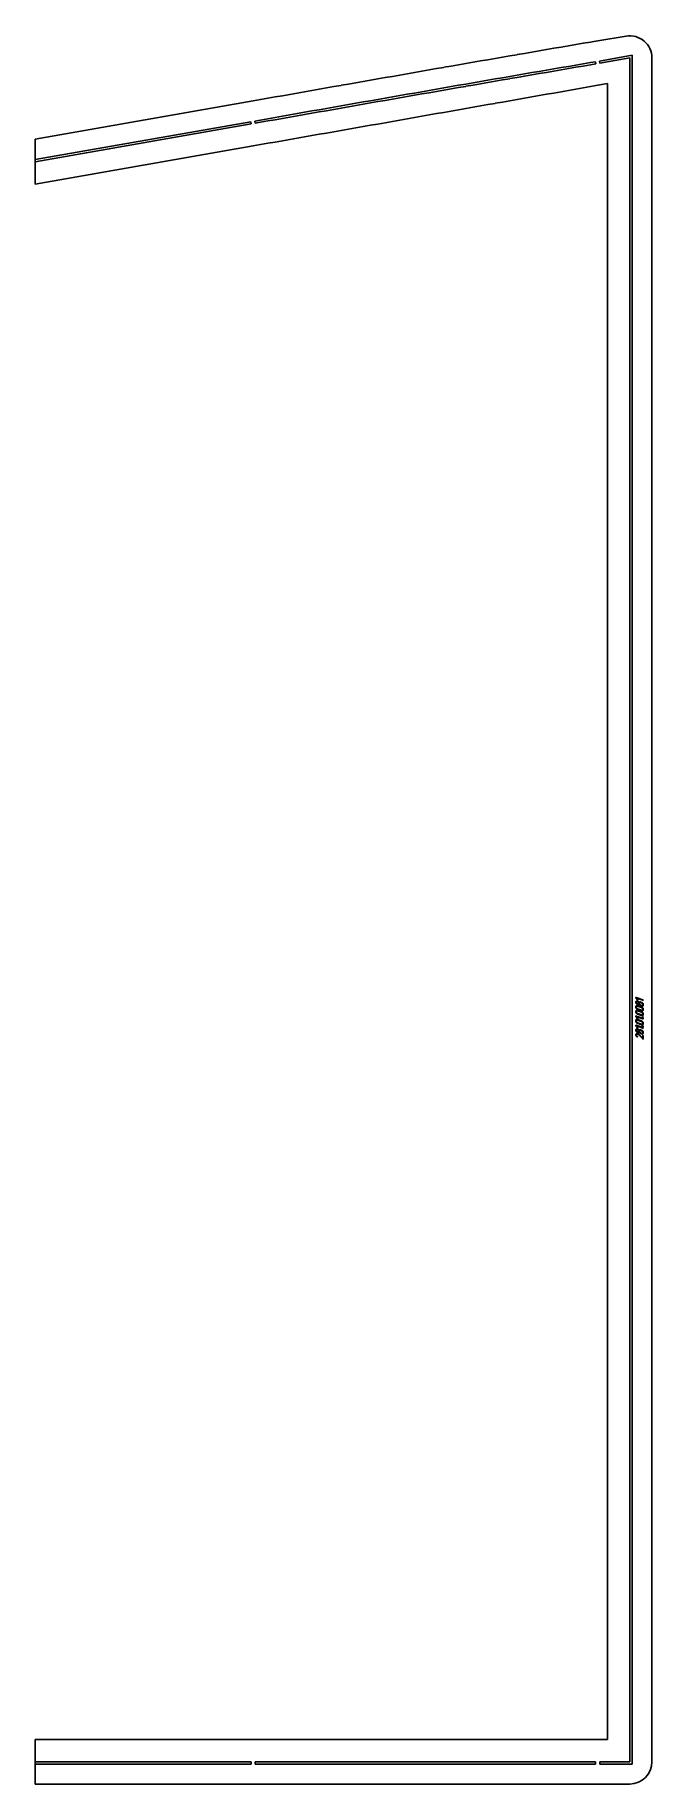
# Model space of a CAD drawing. Header units: millimetres. Extents: x 10 to 844, y 11 to 2374.
import ezdxf

# ---------------------------------------------------------------- set-up
doc = ezdxf.new("R2010")
doc.units = ezdxf.units.MM
doc.linetypes.add('K5LT_BASIC', pattern=[0])
doc.layers.add('Engraving', color=7, linetype='Continuous')

msp = doc.modelspace()

# ---------------------------------------------------------------- linework, layer by layer
at = {"color": 143, "linetype": 'K5LT_BASIC', "lineweight": 25, "true_color": 0x33acca}
for p, q in [((750.6, 2363), (760.4, 2364.7)), ((760.4, 2364.7), (760.5, 2364.7)), ((760.5, 2364.7), (765, 2365.4)), ((765, 2365.4), (770.3, 2366.3)), ((770.3, 2366.3), (770.4, 2366.3)), ((770.4, 2366.3), (808.7, 2372.8)), ((611.9, 2339.1), (621.7, 2340.8)), ((621.7, 2340.8), (621.8, 2340.8)), ((621.8, 2340.8), (631.6, 2342.5)), ((631.6, 2342.5), (631.7, 2342.5)), ((631.7, 2342.5), (641.6, 2344.2)), ((641.6, 2344.2), (651.5, 2345.9)), ((641.6, 2344.2), (641.6, 2344.2)), ((651.5, 2345.9), (661.4, 2347.6)), ((651.5, 2345.9), (651.5, 2345.9)), ((661.4, 2347.7), (671.3, 2349.4)), ((661.4, 2347.6), (661.4, 2347.7)), ((671.3, 2349.4), (681.2, 2351.1)), ((671.3, 2349.4), (671.3, 2349.4)), ((681.2, 2351.1), (691.1, 2352.8)), ((681.2, 2351.1), (681.2, 2351.1)), ((691.1, 2352.8), (701, 2354.5)), ((691.1, 2352.8), (691.1, 2352.8)), ((701, 2354.5), (710.9, 2356.2)), ((701, 2354.5), (701, 2354.5)), ((710.9, 2356.2), (720.8, 2357.9)), ((710.9, 2356.2), (710.9, 2356.2)), ((720.8, 2357.9), (730.7, 2359.6)), ((720.8, 2357.9), (720.8, 2357.9)), ((730.7, 2359.6), (740.6, 2361.3)), ((730.7, 2359.6), (730.7, 2359.6)), ((740.6, 2361.3), (750.5, 2363)), ((740.6, 2361.3), (740.6, 2361.3)), ((750.5, 2363), (750.6, 2363)), ((843.6, 40.7), (843.6, 2343.1)), ((473.2, 2314.9), (483.1, 2316.6)), ((483.1, 2316.6), (493, 2318.3)), ((483.1, 2316.6), (483.1, 2316.6)), ((493, 2318.3), (502.9, 2320.1)), ((493, 2318.3), (493, 2318.3)), ((502.9, 2320.1), (512.8, 2321.8)), ((502.9, 2320.1), (502.9, 2320.1)), ((512.8, 2321.8), (522.7, 2323.5)), ((512.8, 2321.8), (512.8, 2321.8)), ((522.7, 2323.5), (532.6, 2325.3)), ((522.7, 2323.5), (522.7, 2323.5)), ((532.6, 2325.3), (542.5, 2327)), ((532.6, 2325.3), (532.6, 2325.3)), ((542.5, 2327), (552.4, 2328.7)), ((542.5, 2327), (542.5, 2327)), ((552.4, 2328.7), (552.5, 2328.7)), ((552.5, 2328.7), (562.3, 2330.4)), ((562.3, 2330.4), (562.4, 2330.5)), ((562.4, 2330.5), (572.2, 2332.2)), ((572.2, 2332.2), (572.3, 2332.2)), ((572.3, 2332.2), (582.1, 2333.9)), ((582.1, 2333.9), (582.2, 2333.9)), ((582.2, 2333.9), (592, 2335.6)), ((592, 2335.6), (592.1, 2335.6)), ((592.1, 2335.6), (601.9, 2337.3)), ((601.9, 2337.3), (602, 2337.4)), ((602, 2337.4), (611.8, 2339.1)), ((611.8, 2339.1), (611.9, 2339.1)), ((344.5, 2292.2), (354.3, 2293.9)), ((354.3, 2293.9), (354.4, 2293.9)), ((354.4, 2293.9), (364.2, 2295.7)), ((364.2, 2295.7), (364.3, 2295.7)), ((364.3, 2295.7), (374.1, 2297.4)), ((374.1, 2297.4), (374.2, 2297.4)), ((374.2, 2297.4), (384, 2299.2)), ((384, 2299.2), (384.1, 2299.2)), ((384.1, 2299.2), (393.9, 2300.9)), ((393.9, 2300.9), (394, 2300.9)), ((394, 2300.9), (403.8, 2302.7)), ((403.8, 2302.7), (403.9, 2302.7)), ((403.9, 2302.7), (413.7, 2304.4)), ((413.7, 2304.4), (413.8, 2304.4)), ((413.8, 2304.4), (423.6, 2306.1)), ((423.6, 2306.1), (423.7, 2306.2)), ((423.7, 2306.2), (433.5, 2307.9)), ((433.5, 2307.9), (433.6, 2307.9)), ((433.6, 2307.9), (443.5, 2309.6)), ((443.5, 2309.6), (453.4, 2311.4)), ((443.5, 2309.6), (443.5, 2309.6)), ((453.4, 2311.4), (463.3, 2313.1)), ((453.4, 2311.4), (453.4, 2311.4)), ((463.3, 2313.1), (473.2, 2314.8)), ((463.3, 2313.1), (463.3, 2313.1)), ((473.2, 2314.8), (473.2, 2314.9)), ((701, 2294.1), (691.1, 2292.3)), ((710.9, 2295.8), (701, 2294.1)), ((701, 2294.1), (701, 2294.1)), ((720.8, 2297.5), (710.9, 2295.8)), ((710.9, 2295.8), (710.9, 2295.8)), ((730.7, 2299.3), (720.8, 2297.6)), ((720.8, 2297.6), (720.8, 2297.5)), ((740.6, 2301), (730.7, 2299.3)), ((730.7, 2299.3), (730.7, 2299.3)), ((750.5, 2302.8), (740.6, 2301)), ((740.6, 2301), (740.6, 2301)), ((750.6, 2302.8), (750.5, 2302.8)), ((760.4, 2304.5), (750.6, 2302.8)), ((760.5, 2304.5), (760.4, 2304.5)), ((770.3, 2306.3), (760.5, 2304.5)), ((770.4, 2306.3), (770.3, 2306.3)), ((783.6, 2308.6), (770.4, 2306.3)), ((783.6, 70.7), (783.6, 2308.6)), ((10.5, 2233.4), (304.8, 2285.2)), ((304.8, 2285.2), (314.7, 2286.9)), ((304.8, 2285.2), (304.8, 2285.2)), ((314.7, 2287), (324.6, 2288.7)), ((314.7, 2286.9), (314.7, 2287)), ((324.6, 2288.7), (334.5, 2290.4)), ((324.6, 2288.7), (324.6, 2288.7)), ((334.5, 2290.5), (344.4, 2292.2)), ((334.5, 2290.4), (334.5, 2290.5)), ((344.4, 2292.2), (344.5, 2292.2)), ((562.3, 2269.6), (552.5, 2267.9)), ((562.4, 2269.6), (562.3, 2269.6)), ((572.2, 2271.4), (562.4, 2269.6)), ((572.3, 2271.4), (572.2, 2271.4)), ((582.1, 2273.1), (572.3, 2271.4)), ((582.2, 2273.1), (582.1, 2273.1)), ((592, 2274.9), (582.2, 2273.1)), ((592.1, 2274.9), (592, 2274.9)), ((601.9, 2276.6), (592.1, 2274.9)), ((602, 2276.6), (601.9, 2276.6)), ((611.8, 2278.4), (602, 2276.6)), ((611.9, 2278.4), (611.8, 2278.4)), ((621.7, 2280.1), (611.9, 2278.4)), ((621.8, 2280.1), (621.7, 2280.1)), ((631.6, 2281.8), (621.8, 2280.1)), ((631.7, 2281.9), (631.6, 2281.8)), ((641.6, 2283.6), (631.7, 2281.9)), ((651.5, 2285.3), (641.6, 2283.6)), ((641.6, 2283.6), (641.6, 2283.6)), ((661.4, 2287.1), (651.5, 2285.3)), ((651.5, 2285.3), (651.5, 2285.3)), ((671.3, 2288.8), (661.4, 2287.1)), ((661.4, 2287.1), (661.4, 2287.1)), ((681.2, 2290.6), (671.3, 2288.8)), ((671.3, 2288.8), (671.3, 2288.8)), ((691.1, 2292.3), (681.2, 2290.6)), ((681.2, 2290.6), (681.2, 2290.6)), ((691.1, 2292.3), (691.1, 2292.3)), ((433.5, 2247), (423.7, 2245.2)), ((433.6, 2247), (433.5, 2247)), ((443.5, 2248.7), (433.6, 2247)), ((453.4, 2250.4), (443.5, 2248.7)), ((443.5, 2248.7), (443.5, 2248.7)), ((463.3, 2252.2), (453.4, 2250.5)), ((453.4, 2250.5), (453.4, 2250.4)), ((473.2, 2253.9), (463.3, 2252.2)), ((463.3, 2252.2), (463.3, 2252.2)), ((483.1, 2255.7), (473.2, 2253.9)), ((473.2, 2253.9), (473.2, 2253.9)), ((493, 2257.4), (483.1, 2255.7)), ((483.1, 2255.7), (483.1, 2255.7)), ((502.9, 2259.2), (493, 2257.4)), ((493, 2257.4), (493, 2257.4)), ((512.8, 2260.9), (502.9, 2259.2)), ((502.9, 2259.2), (502.9, 2259.2)), ((522.7, 2262.7), (512.8, 2260.9)), ((512.8, 2260.9), (512.8, 2260.9)), ((532.6, 2264.4), (522.7, 2262.7)), ((522.7, 2262.7), (522.7, 2262.7)), ((542.5, 2266.1), (532.6, 2264.4)), ((532.6, 2264.4), (532.6, 2264.4)), ((552.4, 2267.9), (542.5, 2266.2)), ((542.5, 2266.2), (542.5, 2266.1)), ((552.5, 2267.9), (552.4, 2267.9)), ((10.5, 2233.4), (10.1, 2233.3)), ((10.1, 2233.3), (10.1, 2205.7)), ((304.8, 2224.3), (10.5, 2172.5)), ((314.7, 2226), (304.8, 2224.3)), ((304.8, 2224.3), (304.8, 2224.3)), ((324.6, 2227.8), (314.7, 2226)), ((314.7, 2226), (314.7, 2226)), ((334.5, 2229.5), (324.6, 2227.8)), ((324.6, 2227.8), (324.6, 2227.8)), ((344.4, 2231.3), (334.5, 2229.5)), ((334.5, 2229.5), (334.5, 2229.5)), ((344.5, 2231.3), (344.4, 2231.3)), ((354.3, 2233), (344.5, 2231.3)), ((354.4, 2233), (354.3, 2233)), ((364.2, 2234.7), (354.4, 2233)), ((364.3, 2234.8), (364.2, 2234.7)), ((374.1, 2236.5), (364.3, 2234.8)), ((374.2, 2236.5), (374.1, 2236.5)), ((384, 2238.2), (374.2, 2236.5)), ((384.1, 2238.2), (384, 2238.2)), ((393.9, 2240), (384.1, 2238.2)), ((394, 2240), (393.9, 2240)), ((403.8, 2241.7), (394, 2240)), ((403.9, 2241.7), (403.8, 2241.7)), ((413.7, 2243.5), (403.9, 2241.7)), ((413.8, 2243.5), (413.7, 2243.5)), ((423.6, 2245.2), (413.8, 2243.5)), ((423.7, 2245.2), (423.6, 2245.2)), ((10.1, 2205.7), (10.1, 2172.4)), ((10.1, 2172.4), (10.5, 2172.5)), ((10.5, 70.7), (10.1, 70.7)), ((10.1, 70.7), (10.1, 40.7)), ((10.5, 70.7), (304.8, 70.7)), ((304.8, 70.7), (314.7, 70.7)), ((304.8, 70.7), (304.8, 70.7)), ((314.7, 70.7), (324.6, 70.7)), ((314.7, 70.7), (314.7, 70.7)), ((324.6, 70.7), (334.5, 70.7)), ((324.6, 70.7), (324.6, 70.7)), ((334.5, 70.7), (334.5, 70.7)), ((334.5, 70.7), (344.4, 70.7)), ((344.4, 70.7), (344.5, 70.7)), ((344.5, 70.7), (354.3, 70.7)), ((354.3, 70.7), (354.4, 70.7)), ((354.4, 70.7), (364.2, 70.7)), ((364.2, 70.7), (364.3, 70.7)), ((364.3, 70.7), (374.1, 70.7)), ((374.1, 70.7), (374.2, 70.7)), ((374.2, 70.7), (384, 70.7)), ((384, 70.7), (384.1, 70.7)), ((384.1, 70.7), (393.9, 70.7)), ((393.9, 70.7), (394, 70.7)), ((394, 70.7), (403.8, 70.7)), ((403.8, 70.7), (403.9, 70.7)), ((403.9, 70.7), (413.7, 70.7)), ((413.7, 70.7), (413.8, 70.7)), ((413.8, 70.7), (423.6, 70.7)), ((423.6, 70.7), (423.7, 70.7)), ((423.7, 70.7), (433.5, 70.7)), ((433.5, 70.7), (433.6, 70.7)), ((433.6, 70.7), (443.5, 70.7)), ((443.5, 70.7), (453.4, 70.7)), ((443.5, 70.7), (443.5, 70.7)), ((453.4, 70.7), (463.3, 70.7)), ((453.4, 70.7), (453.4, 70.7)), ((463.3, 70.7), (473.2, 70.7)), ((463.3, 70.7), (463.3, 70.7)), ((473.2, 70.7), (473.2, 70.7)), ((473.2, 70.7), (483.1, 70.7)), ((483.1, 70.7), (483.1, 70.7)), ((483.1, 70.7), (493, 70.7)), ((493, 70.7), (502.9, 70.7)), ((493, 70.7), (493, 70.7)), ((502.9, 70.7), (502.9, 70.7)), ((502.9, 70.7), (512.8, 70.7)), ((512.8, 70.7), (512.8, 70.7)), ((512.8, 70.7), (522.7, 70.7)), ((522.7, 70.7), (522.7, 70.7)), ((522.7, 70.7), (532.6, 70.7)), ((532.6, 70.7), (532.6, 70.7)), ((532.6, 70.7), (542.5, 70.7)), ((542.5, 70.7), (552.4, 70.7)), ((542.5, 70.7), (542.5, 70.7)), ((552.4, 70.7), (552.5, 70.7)), ((552.5, 70.7), (562.3, 70.7)), ((562.3, 70.7), (562.4, 70.7)), ((562.4, 70.7), (572.2, 70.7)), ((572.2, 70.7), (572.3, 70.7)), ((572.3, 70.7), (582.1, 70.7)), ((582.1, 70.7), (582.2, 70.7)), ((582.2, 70.7), (592, 70.7)), ((592, 70.7), (592.1, 70.7)), ((592.1, 70.7), (601.9, 70.7)), ((601.9, 70.7), (602, 70.7)), ((602, 70.7), (611.8, 70.7)), ((611.8, 70.7), (611.9, 70.7)), ((611.9, 70.7), (621.7, 70.7)), ((621.7, 70.7), (621.8, 70.7)), ((621.8, 70.7), (631.6, 70.7)), ((631.6, 70.7), (631.7, 70.7)), ((631.7, 70.7), (641.6, 70.7)), ((641.6, 70.7), (641.6, 70.7)), ((641.6, 70.7), (651.5, 70.7)), ((651.5, 70.7), (661.4, 70.7)), ((651.5, 70.7), (651.5, 70.7)), ((661.4, 70.7), (661.4, 70.7)), ((661.4, 70.7), (671.3, 70.7)), ((671.3, 70.7), (681.2, 70.7)), ((671.3, 70.7), (671.3, 70.7)), ((681.2, 70.7), (681.2, 70.7)), ((681.2, 70.7), (691.1, 70.7)), ((691.1, 70.7), (701, 70.7)), ((691.1, 70.7), (691.1, 70.7)), ((701, 70.7), (701, 70.7)), ((701, 70.7), (710.9, 70.7)), ((710.9, 70.7), (710.9, 70.7)), ((710.9, 70.7), (720.8, 70.7)), ((720.8, 70.7), (720.8, 70.7)), ((720.8, 70.7), (730.7, 70.7)), ((730.7, 70.7), (730.7, 70.7)), ((730.7, 70.7), (740.6, 70.7)), ((740.6, 70.7), (740.6, 70.7)), ((740.6, 70.7), (750.5, 70.7)), ((750.5, 70.7), (750.6, 70.7)), ((750.6, 70.7), (760.4, 70.7)), ((760.4, 70.7), (760.5, 70.7)), ((760.5, 70.7), (770.3, 70.7)), ((770.3, 70.7), (770.4, 70.7)), ((770.4, 70.7), (783.6, 70.7)), ((10.1, 40.7), (10.1, 10.7)), ((10.1, 10.7), (10.5, 10.7)), ((304.8, 10.7), (10.5, 10.7)), ((304.8, 10.7), (304.8, 10.7)), ((314.7, 10.7), (304.8, 10.7)), ((324.6, 10.7), (314.7, 10.7)), ((314.7, 10.7), (314.7, 10.7)), ((334.5, 10.7), (324.6, 10.7)), ((324.6, 10.7), (324.6, 10.7)), ((344.4, 10.7), (334.5, 10.7)), ((334.5, 10.7), (334.5, 10.7)), ((344.4, 10.7), (344.5, 10.7)), ((354.3, 10.7), (344.5, 10.7)), ((354.3, 10.7), (354.4, 10.7)), ((364.2, 10.7), (354.4, 10.7)), ((364.2, 10.7), (364.3, 10.7)), ((374.1, 10.7), (364.3, 10.7)), ((374.1, 10.7), (374.2, 10.7)), ((384, 10.7), (374.2, 10.7)), ((384, 10.7), (384.1, 10.7)), ((393.9, 10.7), (384.1, 10.7)), ((393.9, 10.7), (394, 10.7)), ((403.8, 10.7), (394, 10.7)), ((403.8, 10.7), (403.9, 10.7)), ((413.7, 10.7), (403.9, 10.7)), ((413.7, 10.7), (413.8, 10.7)), ((423.6, 10.7), (413.8, 10.7)), ((423.6, 10.7), (423.7, 10.7)), ((433.5, 10.7), (423.7, 10.7)), ((433.5, 10.7), (433.6, 10.7)), ((443.5, 10.7), (433.6, 10.7)), ((443.5, 10.7), (443.5, 10.7)), ((453.4, 10.7), (443.5, 10.7)), ((463.3, 10.7), (453.4, 10.7)), ((453.4, 10.7), (453.4, 10.7)), ((463.3, 10.7), (463.3, 10.7)), ((473.2, 10.7), (463.3, 10.7)), ((483.1, 10.7), (473.2, 10.7)), ((473.2, 10.7), (473.2, 10.7)), ((483.1, 10.7), (483.1, 10.7)), ((493, 10.7), (483.1, 10.7)), ((493, 10.7), (493, 10.7)), ((502.9, 10.7), (493, 10.7)), ((502.9, 10.7), (502.9, 10.7)), ((512.8, 10.7), (502.9, 10.7)), ((512.8, 10.7), (512.8, 10.7)), ((522.7, 10.7), (512.8, 10.7)), ((532.6, 10.7), (522.7, 10.7)), ((522.7, 10.7), (522.7, 10.7)), ((542.5, 10.7), (532.6, 10.7)), ((532.6, 10.7), (532.6, 10.7)), ((542.5, 10.7), (542.5, 10.7)), ((552.4, 10.7), (542.5, 10.7)), ((552.4, 10.7), (552.5, 10.7)), ((562.3, 10.7), (552.5, 10.7)), ((562.3, 10.7), (562.4, 10.7)), ((572.2, 10.7), (562.4, 10.7)), ((572.2, 10.7), (572.3, 10.7)), ((582.1, 10.7), (572.3, 10.7)), ((582.1, 10.7), (582.2, 10.7)), ((592, 10.7), (582.2, 10.7)), ((592, 10.7), (592.1, 10.7)), ((601.9, 10.7), (592.1, 10.7)), ((601.9, 10.7), (602, 10.7)), ((611.8, 10.7), (602, 10.7)), ((611.8, 10.7), (611.9, 10.7)), ((621.7, 10.7), (611.9, 10.7)), ((621.7, 10.7), (621.8, 10.7)), ((631.6, 10.7), (621.8, 10.7)), ((631.6, 10.7), (631.7, 10.7)), ((641.6, 10.7), (631.7, 10.7)), ((651.5, 10.7), (641.6, 10.7)), ((641.6, 10.7), (641.6, 10.7)), ((651.5, 10.7), (651.5, 10.7)), ((661.4, 10.7), (651.5, 10.7)), ((671.3, 10.7), (661.4, 10.7)), ((661.4, 10.7), (661.4, 10.7)), ((671.3, 10.7), (671.3, 10.7)), ((681.2, 10.7), (671.3, 10.7)), ((681.2, 10.7), (681.2, 10.7)), ((691.1, 10.7), (681.2, 10.7)), ((701, 10.7), (691.1, 10.7)), ((691.1, 10.7), (691.1, 10.7)), ((701, 10.7), (701, 10.7)), ((710.9, 10.7), (701, 10.7)), ((720.8, 10.7), (710.9, 10.7)), ((710.9, 10.7), (710.9, 10.7)), ((730.7, 10.7), (720.8, 10.7)), ((720.8, 10.7), (720.8, 10.7)), ((730.7, 10.7), (730.7, 10.7)), ((740.6, 10.7), (730.7, 10.7)), ((740.6, 10.7), (740.6, 10.7)), ((750.5, 10.7), (740.6, 10.7)), ((750.5, 10.7), (750.6, 10.7)), ((760.4, 10.7), (750.6, 10.7)), ((760.4, 10.7), (760.5, 10.7)), ((770.3, 10.7), (760.5, 10.7)), ((770.3, 10.7), (770.4, 10.7)), ((813.6, 10.7), (770.4, 10.7))]:
    msp.add_line(p, q, dxfattribs=at)
msp.add_arc((813.6, 40.7), 30, 270, 0, dxfattribs=at)
msp.add_ellipse((813.6, 2343.1), major_axis=(0, -30), ratio=0.998994, start_param=1.570796, end_param=3.307406, dxfattribs=at)
at = {"layer": 'Engraving', "color": 143, "linetype": 'K5LT_BASIC', "lineweight": 25, "true_color": 0x33acca}
for p, q in [((816.7, 2346.8), (772.7, 2339)), ((773.3, 2336), (813.6, 2343.2)), ((813.6, 2343.2), (813.6, 40.7)), ((816.7, 37.7), (816.7, 2346.8)), ((641.6, 2316.5), (631.7, 2314.8)), ((651.5, 2318.2), (641.6, 2316.5)), ((641.6, 2316.5), (641.6, 2316.5)), ((661.4, 2319.9), (651.5, 2318.2)), ((651.5, 2318.2), (651.5, 2318.2)), ((651.5, 2315.2), (661.4, 2316.9)), ((671.3, 2321.6), (661.4, 2319.9)), ((661.4, 2319.9), (661.4, 2319.9)), ((661.4, 2316.9), (671.3, 2318.6)), ((661.4, 2316.9), (661.4, 2316.9)), ((681.2, 2323.3), (671.3, 2321.6)), ((671.3, 2321.6), (671.3, 2321.6)), ((671.3, 2318.6), (681.2, 2320.3)), ((671.3, 2318.6), (671.3, 2318.6)), ((691.1, 2325), (681.2, 2323.3)), ((681.2, 2323.3), (681.2, 2323.3)), ((681.2, 2320.3), (691.1, 2322)), ((681.2, 2320.3), (681.2, 2320.3)), ((701, 2326.7), (691.1, 2325)), ((691.1, 2325), (691.1, 2325)), ((691.1, 2322), (701, 2323.7)), ((691.1, 2322), (691.1, 2322)), ((710.9, 2328.4), (701, 2326.7)), ((701, 2326.7), (701, 2326.7)), ((701, 2323.7), (710.9, 2325.4)), ((701, 2323.7), (701, 2323.7)), ((720.8, 2330.1), (710.9, 2328.4)), ((710.9, 2328.4), (710.9, 2328.4)), ((710.9, 2325.4), (720.8, 2327.1)), ((710.9, 2325.4), (710.9, 2325.4)), ((730.7, 2331.8), (720.8, 2330.1)), ((720.8, 2330.1), (720.8, 2330.1)), ((720.8, 2327.1), (730.7, 2328.8)), ((720.8, 2327.1), (720.8, 2327.1)), ((740.6, 2333.5), (730.7, 2331.8)), ((730.7, 2331.8), (730.7, 2331.8)), ((730.7, 2328.8), (740.6, 2330.5)), ((730.7, 2328.8), (730.7, 2328.8)), ((750.5, 2335.2), (740.6, 2333.5)), ((740.6, 2333.5), (740.6, 2333.5)), ((740.6, 2330.5), (750.5, 2332.1)), ((740.6, 2330.5), (740.6, 2330.5)), ((750.5, 2335.2), (750.6, 2335.2)), ((750.5, 2332.1), (750.6, 2332.2)), ((760.4, 2336.9), (750.6, 2335.2)), ((750.6, 2332.2), (760.4, 2333.8)), ((760.4, 2336.9), (760.5, 2336.9)), ((760.4, 2333.8), (760.5, 2333.8)), ((767.2, 2338), (760.5, 2336.9)), ((760.5, 2333.8), (767.7, 2335.1)), ((767.7, 2335.1), (767.2, 2338)), ((772.7, 2339), (773.3, 2336)), ((512.8, 2294.1), (502.9, 2292.3)), ((522.7, 2295.8), (512.8, 2294.1)), ((512.8, 2294.1), (512.8, 2294.1)), ((512.8, 2291), (522.7, 2292.8)), ((532.6, 2297.5), (522.7, 2295.8)), ((522.7, 2295.8), (522.7, 2295.8)), ((522.7, 2292.8), (532.6, 2294.5)), ((522.7, 2292.8), (522.7, 2292.8)), ((542.5, 2299.3), (532.6, 2297.5)), ((532.6, 2297.5), (532.6, 2297.5)), ((532.6, 2294.5), (542.5, 2296.2)), ((532.6, 2294.5), (532.6, 2294.5)), ((552.4, 2301), (542.5, 2299.3)), ((542.5, 2299.3), (542.5, 2299.3)), ((542.5, 2296.2), (552.4, 2297.9)), ((542.5, 2296.2), (542.5, 2296.2)), ((552.4, 2301), (552.5, 2301)), ((552.4, 2297.9), (552.5, 2298)), ((562.3, 2302.7), (552.5, 2301)), ((552.5, 2298), (562.3, 2299.7)), ((562.3, 2302.7), (562.4, 2302.7)), ((562.3, 2299.7), (562.4, 2299.7)), ((572.2, 2304.4), (562.4, 2302.7)), ((562.4, 2299.7), (572.2, 2301.4)), ((572.2, 2304.4), (572.3, 2304.5)), ((572.2, 2301.4), (572.3, 2301.4)), ((582.1, 2306.2), (572.3, 2304.5)), ((572.3, 2301.4), (582.1, 2303.1)), ((582.1, 2306.2), (582.2, 2306.2)), ((582.1, 2303.1), (582.2, 2303.1)), ((592, 2307.9), (582.2, 2306.2)), ((582.2, 2303.1), (592, 2304.8)), ((592, 2307.9), (592.1, 2307.9)), ((592, 2304.8), (592.1, 2304.9)), ((601.9, 2309.6), (592.1, 2307.9)), ((592.1, 2304.9), (601.9, 2306.6)), ((601.9, 2309.6), (602, 2309.6)), ((601.9, 2306.6), (602, 2306.6)), ((611.8, 2311.3), (602, 2309.6)), ((602, 2306.6), (611.8, 2308.3)), ((611.8, 2311.3), (611.9, 2311.3)), ((611.8, 2308.3), (611.9, 2308.3)), ((621.7, 2313), (611.9, 2311.3)), ((611.9, 2308.3), (621.7, 2310)), ((621.7, 2313), (621.8, 2313.1)), ((621.7, 2310), (621.8, 2310)), ((631.6, 2314.8), (621.8, 2313.1)), ((621.8, 2310), (631.6, 2311.7)), ((631.6, 2314.8), (631.7, 2314.8)), ((631.6, 2311.7), (631.7, 2311.7)), ((631.7, 2311.7), (641.6, 2313.4)), ((641.6, 2313.4), (651.5, 2315.1)), ((641.6, 2313.4), (641.6, 2313.4)), ((651.5, 2315.1), (651.5, 2315.2)), ((374.1, 2269.7), (364.3, 2268)), ((374.1, 2269.7), (374.2, 2269.7)), ((384, 2271.5), (374.2, 2269.7)), ((384, 2271.5), (384.1, 2271.5)), ((393.9, 2273.2), (384.1, 2271.5)), ((384.1, 2268.4), (393.9, 2270.2)), ((393.9, 2273.2), (394, 2273.2)), ((393.9, 2270.2), (394, 2270.2)), ((403.8, 2275), (394, 2273.2)), ((394, 2270.2), (403.8, 2271.9)), ((403.8, 2275), (403.9, 2275)), ((403.8, 2271.9), (403.9, 2271.9)), ((413.7, 2276.7), (403.9, 2275)), ((403.9, 2271.9), (413.7, 2273.7)), ((413.7, 2276.7), (413.8, 2276.7)), ((413.7, 2273.7), (413.8, 2273.7)), ((423.6, 2278.4), (413.8, 2276.7)), ((413.8, 2273.7), (423.6, 2275.4)), ((423.6, 2278.4), (423.7, 2278.5)), ((423.6, 2275.4), (423.7, 2275.4)), ((433.5, 2280.2), (423.7, 2278.5)), ((423.7, 2275.4), (433.5, 2277.1)), ((433.5, 2280.2), (433.6, 2280.2)), ((433.5, 2277.1), (433.6, 2277.1)), ((443.5, 2281.9), (433.6, 2280.2)), ((433.6, 2277.1), (443.5, 2278.9)), ((453.4, 2283.7), (443.5, 2281.9)), ((443.5, 2281.9), (443.5, 2281.9)), ((443.5, 2278.9), (453.4, 2280.6)), ((443.5, 2278.9), (443.5, 2278.9)), ((463.3, 2285.4), (453.4, 2283.7)), ((453.4, 2283.7), (453.4, 2283.7)), ((453.4, 2280.6), (463.3, 2282.4)), ((453.4, 2280.6), (453.4, 2280.6)), ((473.2, 2287.1), (463.3, 2285.4)), ((463.3, 2285.4), (463.3, 2285.4)), ((463.3, 2282.4), (473.2, 2284.1)), ((463.3, 2282.4), (463.3, 2282.4)), ((483.1, 2288.9), (473.2, 2287.1)), ((473.2, 2287.1), (473.2, 2287.1)), ((473.2, 2284.1), (483.1, 2285.8)), ((473.2, 2284.1), (473.2, 2284.1)), ((493, 2290.6), (483.1, 2288.9)), ((483.1, 2288.9), (483.1, 2288.9)), ((483.1, 2285.8), (493, 2287.6)), ((483.1, 2285.8), (483.1, 2285.8)), ((502.9, 2292.3), (493, 2290.6)), ((493, 2290.6), (493, 2290.6)), ((493, 2287.6), (502.9, 2289.3)), ((493, 2287.6), (493, 2287.6)), ((502.9, 2292.3), (502.9, 2292.3)), ((502.9, 2289.3), (512.8, 2291)), ((502.9, 2289.3), (502.9, 2289.3)), ((512.8, 2291), (512.8, 2291)), ((301.8, 2257), (10.5, 2205.8)), ((10.5, 2202.7), (302.3, 2254)), ((302.3, 2254), (301.8, 2257)), ((314.7, 2259.3), (307.2, 2257.9)), ((307.2, 2257.9), (307.7, 2255)), ((307.7, 2255), (314.7, 2256.2)), ((324.6, 2261), (314.7, 2259.3)), ((314.7, 2259.3), (314.7, 2259.3)), ((314.7, 2256.2), (324.6, 2258)), ((314.7, 2256.2), (314.7, 2256.2)), ((334.5, 2262.8), (324.6, 2261)), ((324.6, 2261), (324.6, 2261)), ((324.6, 2258), (334.5, 2259.7)), ((324.6, 2258), (324.6, 2258)), ((344.4, 2264.5), (334.5, 2262.8)), ((334.5, 2262.8), (334.5, 2262.8)), ((334.5, 2259.7), (344.4, 2261.5)), ((334.5, 2259.7), (334.5, 2259.7)), ((344.4, 2264.5), (344.5, 2264.5)), ((344.4, 2261.5), (344.5, 2261.5)), ((354.3, 2266.2), (344.5, 2264.5)), ((344.5, 2261.5), (354.3, 2263.2)), ((354.3, 2266.2), (354.4, 2266.3)), ((354.3, 2263.2), (354.4, 2263.2)), ((364.2, 2268), (354.4, 2266.3)), ((354.4, 2263.2), (364.2, 2264.9)), ((364.2, 2268), (364.3, 2268)), ((364.2, 2264.9), (364.3, 2265)), ((364.3, 2265), (374.1, 2266.7)), ((374.1, 2266.7), (374.2, 2266.7)), ((374.2, 2266.7), (384, 2268.4)), ((384, 2268.4), (384.1, 2268.4)), ((10.5, 2205.8), (10.5, 2202.7)), ((821.8, 1067.1), (821.8, 1066.9)), ((821.8, 1066.9), (821.8, 1066.6)), ((821.8, 1066.6), (821.9, 1066.2)), ((821.9, 1073.2), (824, 1070.3)), ((831.4, 1070.5), (822.2, 1073.7)), ((823, 1072.7), (831.4, 1069.8)), ((824.5, 1070.6), (823, 1072.7)), ((823.5, 1068.6), (823.1, 1068.6)), ((823.7, 1068.6), (823.5, 1068.6)), ((823.9, 1068.5), (823.7, 1068.6)), ((824.7, 1068.2), (823.9, 1068.5)), ((824.7, 1067.5), (823.9, 1067.8)), ((823.9, 1064.9), (824.7, 1064.7)), ((823.9, 1064.2), (824.6, 1064)), ((826.8, 1065.7), (826.8, 1065)), ((829.6, 1066.9), (828.2, 1067.4)), ((829.6, 1066.2), (828.2, 1066.7)), ((831, 1063.6), (831, 1064.3)), ((831.8, 1063.3), (831.8, 1064.1)), ((821.8, 1061.1), (821.8, 1060.4)), ((821.8, 1054.7), (821.8, 1054)), ((821.8, 1042.3), (821.8, 1041.6)), ((821.9, 1048), (824, 1045.2)), ((831.4, 1045.4), (822.2, 1048.5)), ((822.5, 1060.8), (822.5, 1060.1)), ((822.5, 1054.5), (822.5, 1053.8)), ((822.5, 1042.1), (822.5, 1041.4)), ((823, 1047.5), (831.4, 1044.7)), ((824.5, 1045.5), (823, 1047.5)), ((829.6, 1060.6), (823.9, 1062.5)), ((829.6, 1059.9), (823.9, 1061.8)), ((823.9, 1058.2), (829.6, 1056.3)), ((823.9, 1057.5), (829.6, 1055.6)), ((829.6, 1054.2), (823.9, 1056.2)), ((829.6, 1053.5), (823.9, 1055.4)), ((823.9, 1051.9), (829.6, 1050)), ((823.9, 1051.2), (829.6, 1049.2)), ((829.6, 1041.8), (823.9, 1043.7)), ((829.6, 1041.1), (823.9, 1043)), ((828.2, 1063.1), (829.6, 1062.7)), ((828.2, 1062.4), (829.6, 1061.9)), ((831, 1057.2), (831, 1058)), ((831, 1050.9), (831, 1051.6)), ((831.8, 1057), (831.8, 1057.7)), ((831.8, 1050.6), (831.8, 1051.4)), ((821.8, 1029.5), (821.8, 1029.3)), ((821.8, 1029.3), (821.8, 1029)), ((821.8, 1029), (821.9, 1028.6)), ((821.9, 1035.6), (824, 1032.7)), ((831.4, 1033), (822.2, 1036.1)), ((823, 1035.1), (831.4, 1032.2)), ((824.5, 1033.1), (823, 1035.1)), ((823.5, 1031), (823.1, 1031.1)), ((823.7, 1031), (823.5, 1031)), ((823.5, 1020.2), (823.6, 1020.2)), ((823.9, 1030.9), (823.7, 1031)), ((823.9, 1039.4), (829.6, 1037.5)), ((823.9, 1038.7), (829.6, 1036.8)), ((824.7, 1030.7), (823.9, 1030.9)), ((824.7, 1030), (823.9, 1030.2)), ((823.9, 1027.4), (824.7, 1027.1)), ((823.9, 1026.7), (824.6, 1026.4)), ((824.8, 1023.9), (825, 1023.7)), ((825, 1023.7), (825.3, 1023.4)), ((825.3, 1023.4), (831.2, 1017.5)), ((831, 1018.6), (825.7, 1023.9)), ((826.8, 1028.2), (826.8, 1027.5)), ((829.6, 1029.3), (828.2, 1029.8)), ((829.6, 1028.6), (828.2, 1029.1)), ((828.2, 1025.6), (829.6, 1025.1)), ((828.2, 1024.9), (829.6, 1024.4)), ((831, 1038.5), (831, 1039.2)), ((831, 1026), (831, 1026.7)), ((831, 1022.1), (831, 1018.6)), ((831.8, 1038.2), (831.8, 1038.9)), ((831.8, 1025.8), (831.8, 1026.5)), ((831.8, 1017.7), (831.8, 1021.9)), ((302.3, 40.7), (10.5, 40.7)), ((10.5, 37.7), (10.5, 40.7)), ((10.5, 37.7), (302.3, 37.7)), ((302.3, 37.7), (302.3, 40.7)), ((307.3, 40.7), (307.3, 37.7)), ((314.7, 40.7), (307.3, 40.7)), ((307.3, 37.7), (314.7, 37.7)), ((324.6, 40.7), (314.7, 40.7)), ((314.7, 40.7), (314.7, 40.7)), ((314.7, 37.7), (314.7, 37.7)), ((314.7, 37.7), (324.6, 37.7)), ((334.5, 40.7), (324.6, 40.7)), ((324.6, 40.7), (324.6, 40.7)), ((324.6, 37.7), (334.5, 37.7)), ((324.6, 37.7), (324.6, 37.7)), ((344.4, 40.7), (334.5, 40.7)), ((334.5, 40.7), (334.5, 40.7)), ((334.5, 37.7), (344.4, 37.7)), ((334.5, 37.7), (334.5, 37.7)), ((344.4, 40.7), (344.5, 40.7)), ((344.4, 37.7), (344.5, 37.7)), ((354.3, 40.7), (344.5, 40.7)), ((344.5, 37.7), (354.3, 37.7)), ((354.3, 40.7), (354.4, 40.7)), ((354.3, 37.7), (354.4, 37.7)), ((364.2, 40.7), (354.4, 40.7)), ((354.4, 37.7), (364.2, 37.7)), ((364.2, 40.7), (364.3, 40.7)), ((364.2, 37.7), (364.3, 37.7)), ((374.1, 40.7), (364.3, 40.7)), ((364.3, 37.7), (374.1, 37.7)), ((374.1, 40.7), (374.2, 40.7)), ((374.1, 37.7), (374.2, 37.7)), ((384, 40.7), (374.2, 40.7)), ((374.2, 37.7), (384, 37.7)), ((384, 40.7), (384.1, 40.7)), ((384, 37.7), (384.1, 37.7)), ((393.9, 40.7), (384.1, 40.7)), ((384.1, 37.7), (393.9, 37.7)), ((393.9, 40.7), (394, 40.7)), ((393.9, 37.7), (394, 37.7)), ((403.8, 40.7), (394, 40.7)), ((394, 37.7), (403.8, 37.7)), ((403.8, 40.7), (403.9, 40.7)), ((403.8, 37.7), (403.9, 37.7)), ((413.7, 40.7), (403.9, 40.7)), ((403.9, 37.7), (413.7, 37.7)), ((413.7, 40.7), (413.8, 40.7)), ((413.7, 37.7), (413.8, 37.7)), ((423.6, 40.7), (413.8, 40.7)), ((413.8, 37.7), (423.6, 37.7)), ((423.6, 40.7), (423.7, 40.7)), ((423.6, 37.7), (423.7, 37.7)), ((433.5, 40.7), (423.7, 40.7)), ((423.7, 37.7), (433.5, 37.7)), ((433.5, 40.7), (433.6, 40.7)), ((433.5, 37.7), (433.6, 37.7)), ((443.5, 40.7), (433.6, 40.7)), ((433.6, 37.7), (443.5, 37.7)), ((453.4, 40.7), (443.5, 40.7)), ((443.5, 40.7), (443.5, 40.7)), ((443.5, 37.7), (453.4, 37.7)), ((443.5, 37.7), (443.5, 37.7)), ((463.3, 40.7), (453.4, 40.7)), ((453.4, 40.7), (453.4, 40.7)), ((453.4, 37.7), (453.4, 37.7)), ((453.4, 37.7), (463.3, 37.7)), ((463.3, 40.7), (463.3, 40.7)), ((473.2, 40.7), (463.3, 40.7)), ((463.3, 37.7), (463.3, 37.7)), ((463.3, 37.7), (473.2, 37.7)), ((483.1, 40.7), (473.2, 40.7)), ((473.2, 40.7), (473.2, 40.7)), ((473.2, 37.7), (473.2, 37.7)), ((473.2, 37.7), (483.1, 37.7)), ((483.1, 40.7), (483.1, 40.7)), ((493, 40.7), (483.1, 40.7)), ((483.1, 37.7), (493, 37.7)), ((483.1, 37.7), (483.1, 37.7)), ((502.9, 40.7), (493, 40.7)), ((493, 40.7), (493, 40.7)), ((493, 37.7), (502.9, 37.7)), ((493, 37.7), (493, 37.7)), ((502.9, 40.7), (502.9, 40.7)), ((512.8, 40.7), (502.9, 40.7)), ((502.9, 37.7), (512.8, 37.7)), ((502.9, 37.7), (502.9, 37.7)), ((512.8, 40.7), (512.8, 40.7)), ((522.7, 40.7), (512.8, 40.7)), ((512.8, 37.7), (512.8, 37.7)), ((512.8, 37.7), (522.7, 37.7)), ((532.6, 40.7), (522.7, 40.7)), ((522.7, 40.7), (522.7, 40.7)), ((522.7, 37.7), (532.6, 37.7)), ((522.7, 37.7), (522.7, 37.7)), ((542.5, 40.7), (532.6, 40.7)), ((532.6, 40.7), (532.6, 40.7)), ((532.6, 37.7), (532.6, 37.7)), ((532.6, 37.7), (542.5, 37.7)), ((552.4, 40.7), (542.5, 40.7)), ((542.5, 40.7), (542.5, 40.7)), ((542.5, 37.7), (552.4, 37.7)), ((542.5, 37.7), (542.5, 37.7)), ((552.4, 40.7), (552.5, 40.7)), ((552.4, 37.7), (552.5, 37.7)), ((562.3, 40.7), (552.5, 40.7)), ((552.5, 37.7), (562.3, 37.7)), ((562.3, 40.7), (562.4, 40.7)), ((562.3, 37.7), (562.4, 37.7)), ((572.2, 40.7), (562.4, 40.7)), ((562.4, 37.7), (572.2, 37.7)), ((572.2, 40.7), (572.3, 40.7)), ((572.2, 37.7), (572.3, 37.7)), ((582.1, 40.7), (572.3, 40.7)), ((572.3, 37.7), (582.1, 37.7)), ((582.1, 40.7), (582.2, 40.7)), ((582.1, 37.7), (582.2, 37.7)), ((592, 40.7), (582.2, 40.7)), ((582.2, 37.7), (592, 37.7)), ((592, 40.7), (592.1, 40.7)), ((592, 37.7), (592.1, 37.7)), ((601.9, 40.7), (592.1, 40.7)), ((592.1, 37.7), (601.9, 37.7)), ((601.9, 40.7), (602, 40.7)), ((601.9, 37.7), (602, 37.7)), ((611.8, 40.7), (602, 40.7)), ((602, 37.7), (611.8, 37.7)), ((611.8, 40.7), (611.9, 40.7)), ((611.8, 37.7), (611.9, 37.7)), ((621.7, 40.7), (611.9, 40.7)), ((611.9, 37.7), (621.7, 37.7)), ((621.7, 40.7), (621.8, 40.7)), ((621.7, 37.7), (621.8, 37.7)), ((631.6, 40.7), (621.8, 40.7)), ((621.8, 37.7), (631.6, 37.7)), ((631.6, 40.7), (631.7, 40.7)), ((631.6, 37.7), (631.7, 37.7)), ((641.6, 40.7), (631.7, 40.7)), ((631.7, 37.7), (641.6, 37.7)), ((641.6, 40.7), (641.6, 40.7)), ((651.5, 40.7), (641.6, 40.7)), ((641.6, 37.7), (641.6, 37.7)), ((641.6, 37.7), (651.5, 37.7)), ((661.4, 40.7), (651.5, 40.7)), ((651.5, 40.7), (651.5, 40.7)), ((651.5, 37.7), (661.4, 37.7)), ((651.5, 37.7), (651.5, 37.7)), ((661.4, 40.7), (661.4, 40.7)), ((671.3, 40.7), (661.4, 40.7)), ((661.4, 37.7), (661.4, 37.7)), ((661.4, 37.7), (671.3, 37.7)), ((671.3, 40.7), (671.3, 40.7)), ((681.2, 40.7), (671.3, 40.7)), ((671.3, 37.7), (671.3, 37.7)), ((671.3, 37.7), (681.2, 37.7)), ((691.1, 40.7), (681.2, 40.7)), ((681.2, 40.7), (681.2, 40.7)), ((681.2, 37.7), (691.1, 37.7)), ((681.2, 37.7), (681.2, 37.7)), ((691.1, 40.7), (691.1, 40.7)), ((701, 40.7), (691.1, 40.7)), ((691.1, 37.7), (701, 37.7)), ((691.1, 37.7), (691.1, 37.7)), ((701, 40.7), (701, 40.7)), ((710.9, 40.7), (701, 40.7)), ((701, 37.7), (701, 37.7)), ((701, 37.7), (710.9, 37.7)), ((720.8, 40.7), (710.9, 40.7)), ((710.9, 40.7), (710.9, 40.7)), ((710.9, 37.7), (710.9, 37.7)), ((710.9, 37.7), (720.8, 37.7)), ((730.7, 40.7), (720.8, 40.7)), ((720.8, 40.7), (720.8, 40.7)), ((720.8, 37.7), (730.7, 37.7)), ((720.8, 37.7), (720.8, 37.7)), ((740.6, 40.7), (730.7, 40.7)), ((730.7, 40.7), (730.7, 40.7)), ((730.7, 37.7), (730.7, 37.7)), ((730.7, 37.7), (740.6, 37.7)), ((750.5, 40.7), (740.6, 40.7)), ((740.6, 40.7), (740.6, 40.7)), ((740.6, 37.7), (750.5, 37.7)), ((740.6, 37.7), (740.6, 37.7)), ((750.5, 40.7), (750.6, 40.7)), ((750.5, 37.7), (750.6, 37.7)), ((760.4, 40.7), (750.6, 40.7)), ((750.6, 37.7), (760.4, 37.7)), ((760.4, 40.7), (760.5, 40.7)), ((760.4, 37.7), (760.5, 37.7)), ((767.3, 40.7), (760.5, 40.7)), ((760.5, 37.7), (767.3, 37.7)), ((767.3, 37.7), (767.3, 40.7)), ((813.6, 40.7), (773.3, 40.7)), ((773.3, 40.7), (773.3, 37.7)), ((773.3, 37.7), (816.7, 37.7))]:
    msp.add_line(p, q, dxfattribs=at)
for points in [[(821.9, 1073.6), (821.8, 1073.6), (821.8, 1073.4)], [(821.8, 1073.4), (821.8, 1073.3), (821.9, 1073.2)], [(822.4, 1068.4), (821.8, 1068), (821.8, 1067.1)], [(822.2, 1073.7), (822, 1073.7), (821.9, 1073.6)], [(821.9, 1066.2), (822.1, 1065.8), (822.4, 1065.4)], [(823.1, 1068.6), (822.7, 1068.6), (822.4, 1068.4)], [(822.4, 1065.4), (823.1, 1064.5), (823.9, 1064.2)], [(822.9, 1067.7), (822.5, 1067.4), (822.5, 1066.8)], [(822.5, 1066.8), (822.5, 1066.3), (822.9, 1065.7)], [(823.9, 1067.8), (823.3, 1068), (822.9, 1067.7)], [(822.9, 1065.7), (823.3, 1065.1), (823.9, 1064.9)], [(824, 1070.3), (824.2, 1070.1), (824.3, 1070.1)], [(824.3, 1070.1), (824.4, 1070.1), (824.5, 1070.1)], [(824.6, 1070.4), (824.6, 1070.5), (824.5, 1070.6)], [(824.5, 1070.1), (824.6, 1070.2), (824.6, 1070.4)], [(824.6, 1064), (825.2, 1063.8), (825.6, 1063.9)], [(825.6, 1067.7), (825.2, 1068.1), (824.7, 1068.2)], [(825.7, 1066.8), (825.3, 1067.3), (824.7, 1067.5)], [(824.7, 1064.7), (825.2, 1064.5), (825.7, 1064.8)], [(826.3, 1066.9), (826, 1067.4), (825.6, 1067.7)], [(825.6, 1063.9), (826, 1063.9), (826.3, 1064.2)], [(826.1, 1065.6), (826.1, 1066.2), (825.7, 1066.8)], [(825.7, 1064.8), (826.1, 1065), (826.1, 1065.6)], [(827.1, 1067.4), (826.5, 1067.3), (826.3, 1066.9)], [(826.3, 1064.2), (826.7, 1063.5), (827.2, 1063.1)], [(827.2, 1066.6), (826.8, 1066.4), (826.8, 1065.7)], [(826.8, 1065), (826.8, 1064.4), (827.2, 1063.9)], [(828.2, 1067.4), (827.6, 1067.6), (827.1, 1067.4)], [(828.2, 1066.7), (827.6, 1066.9), (827.2, 1066.6)], [(827.2, 1063.9), (827.6, 1063.3), (828.2, 1063.1)], [(831.1, 1065.8), (830.5, 1066.6), (829.6, 1066.9)], [(830.6, 1065.4), (830.2, 1066), (829.6, 1066.2)], [(831, 1064.3), (831, 1064.9), (830.6, 1065.4)], [(830.6, 1062.7), (831, 1063), (831, 1063.6)], [(831.8, 1064.1), (831.8, 1064.9), (831.1, 1065.8)], [(831.7, 1070.3), (831.6, 1070.5), (831.4, 1070.5)], [(831.4, 1069.8), (831.6, 1069.8), (831.7, 1069.8)], [(831.8, 1070.1), (831.8, 1070.2), (831.7, 1070.3)], [(831.7, 1069.8), (831.8, 1070), (831.8, 1070.1)], [(822.4, 1062.4), (821.8, 1062), (821.8, 1061.1)], [(821.8, 1060.4), (821.8, 1059.5), (822.4, 1058.6)], [(822.4, 1056), (821.8, 1055.6), (821.8, 1054.7)], [(821.8, 1054), (821.8, 1053.1), (822.4, 1052.3)], [(821.9, 1048.5), (821.8, 1048.4), (821.8, 1048.3)], [(821.8, 1048.3), (821.8, 1048.1), (821.9, 1048)], [(822.4, 1043.6), (821.8, 1043.2), (821.8, 1042.3)], [(821.8, 1041.6), (821.8, 1040.7), (822.4, 1039.9)], [(822.2, 1048.5), (822, 1048.6), (821.9, 1048.5)], [(823.9, 1062.5), (823, 1062.8), (822.4, 1062.4)], [(822.4, 1058.6), (823.1, 1057.8), (823.9, 1057.5)], [(823.9, 1056.2), (823, 1056.5), (822.4, 1056)], [(822.4, 1052.3), (823.1, 1051.5), (823.9, 1051.2)], [(823.9, 1043.7), (823, 1044), (822.4, 1043.6)], [(822.9, 1061.7), (822.5, 1061.4), (822.5, 1060.8)], [(822.5, 1060.1), (822.5, 1059.5), (822.9, 1059)], [(822.9, 1055.4), (822.5, 1055.1), (822.5, 1054.5)], [(822.5, 1053.8), (822.5, 1053.2), (822.9, 1052.6)], [(822.9, 1042.9), (822.5, 1042.7), (822.5, 1042.1)], [(822.5, 1041.4), (822.5, 1040.8), (822.9, 1040.2)], [(823.9, 1061.8), (823.4, 1062), (822.9, 1061.7)], [(822.9, 1059), (823.3, 1058.4), (823.9, 1058.2)], [(823.9, 1055.4), (823.4, 1055.6), (822.9, 1055.4)], [(822.9, 1052.6), (823.3, 1052.1), (823.9, 1051.9)], [(823.9, 1043), (823.4, 1043.2), (822.9, 1042.9)], [(822.9, 1040.2), (823.3, 1039.6), (823.9, 1039.4)], [(824, 1045.2), (824.2, 1045), (824.3, 1045)], [(824.3, 1045), (824.4, 1044.9), (824.5, 1045)], [(824.6, 1045.2), (824.6, 1045.4), (824.5, 1045.5)], [(824.5, 1045), (824.6, 1045.1), (824.6, 1045.2)], [(827.2, 1063.1), (827.7, 1062.6), (828.2, 1062.4)], [(829.6, 1062.7), (830.2, 1062.5), (830.6, 1062.7)], [(829.6, 1061.9), (830.5, 1061.6), (831.1, 1062.1)], [(831.1, 1059.4), (830.5, 1060.3), (829.6, 1060.6)], [(830.6, 1059.1), (830.2, 1059.7), (829.6, 1059.9)], [(829.6, 1056.3), (830.2, 1056.1), (830.6, 1056.4)], [(829.6, 1055.6), (830.5, 1055.3), (831.1, 1055.7)], [(831.1, 1053.1), (830.5, 1053.9), (829.6, 1054.2)], [(830.6, 1052.7), (830.2, 1053.3), (829.6, 1053.5)], [(829.6, 1050), (830.2, 1049.8), (830.6, 1050)], [(829.6, 1049.2), (830.5, 1048.9), (831.1, 1049.4)], [(831.1, 1040.7), (830.5, 1041.5), (829.6, 1041.8)], [(830.6, 1040.3), (830.2, 1040.9), (829.6, 1041.1)], [(831, 1058), (831, 1058.5), (830.6, 1059.1)], [(830.6, 1056.4), (831, 1056.7), (831, 1057.2)], [(831, 1051.6), (831, 1052.2), (830.6, 1052.7)], [(830.6, 1050), (831, 1050.3), (831, 1050.9)], [(831, 1039.2), (831, 1039.7), (830.6, 1040.3)], [(830.9, 1047.5), (830.7, 1047.4), (830.7, 1047.2)], [(830.7, 1047.2), (830.7, 1046.9), (830.9, 1046.7)], [(831.2, 1047.6), (831, 1047.6), (830.9, 1047.5)], [(830.9, 1046.7), (831.1, 1046.5), (831.2, 1046.5)], [(831.1, 1062.1), (831.8, 1062.5), (831.8, 1063.3)], [(831.8, 1057.7), (831.8, 1058.6), (831.1, 1059.4)], [(831.1, 1055.7), (831.8, 1056.2), (831.8, 1057)], [(831.8, 1051.4), (831.8, 1052.2), (831.1, 1053.1)], [(831.1, 1049.4), (831.8, 1049.8), (831.8, 1050.6)], [(831.8, 1038.9), (831.8, 1039.8), (831.1, 1040.7)], [(831.6, 1047.3), (831.4, 1047.5), (831.2, 1047.6)], [(831.2, 1046.5), (831.4, 1046.4), (831.6, 1046.5)], [(831.7, 1045.2), (831.6, 1045.3), (831.4, 1045.4)], [(831.4, 1044.7), (831.6, 1044.6), (831.7, 1044.7)], [(831.8, 1046.8), (831.8, 1047.1), (831.6, 1047.3)], [(831.6, 1046.5), (831.8, 1046.6), (831.8, 1046.8)], [(831.8, 1044.9), (831.8, 1045.1), (831.7, 1045.2)], [(831.7, 1044.7), (831.8, 1044.9), (831.8, 1044.9)], [(821.9, 1036.1), (821.8, 1036), (821.8, 1035.9)], [(821.8, 1035.9), (821.8, 1035.7), (821.9, 1035.6)], [(822.4, 1030.8), (821.8, 1030.4), (821.8, 1029.5)], [(822.5, 1024.6), (821.8, 1024.1), (821.8, 1023.1)], [(821.8, 1023.1), (821.8, 1022.3), (822.2, 1021.6)], [(822.2, 1036.1), (822, 1036.2), (821.9, 1036.1)], [(821.9, 1028.6), (822.1, 1028.2), (822.4, 1027.8)], [(822.2, 1021.6), (822.6, 1020.8), (823.5, 1020.2)], [(822.4, 1039.9), (823.1, 1039), (823.9, 1038.7)], [(823.1, 1031.1), (822.7, 1031), (822.4, 1030.8)], [(822.4, 1027.8), (823.1, 1026.9), (823.9, 1026.7)], [(822.9, 1030.1), (822.5, 1029.9), (822.5, 1029.3)], [(822.5, 1029.3), (822.5, 1028.7), (822.9, 1028.1)], [(824.2, 1024.9), (823.2, 1025.2), (822.5, 1024.6)], [(822.5, 1022.8), (822.5, 1023.2), (822.7, 1023.5)], [(822.8, 1021.8), (822.5, 1022.4), (822.5, 1022.8)], [(822.7, 1023.5), (822.8, 1023.8), (823, 1024)], [(823.7, 1020.8), (823.1, 1021.3), (822.8, 1021.8)], [(823.9, 1030.2), (823.3, 1030.4), (822.9, 1030.1)], [(822.9, 1028.1), (823.3, 1027.6), (823.9, 1027.4)], [(823, 1024), (823.5, 1024.4), (824.2, 1024.1)], [(823.6, 1020.2), (823.8, 1020.1), (823.9, 1020.2)], [(823.9, 1020.7), (823.8, 1020.8), (823.7, 1020.8)], [(824, 1020.4), (823.9, 1020.6), (823.9, 1020.7)], [(823.9, 1020.2), (824, 1020.3), (824, 1020.4)], [(824, 1032.7), (824.2, 1032.6), (824.3, 1032.5)], [(824.9, 1024.5), (824.6, 1024.8), (824.2, 1024.9)], [(824.2, 1024.1), (824.5, 1024.1), (824.8, 1023.9)], [(824.3, 1032.5), (824.4, 1032.5), (824.5, 1032.6)], [(824.6, 1032.8), (824.6, 1032.9), (824.5, 1033.1)], [(824.5, 1032.6), (824.6, 1032.6), (824.6, 1032.8)], [(824.6, 1026.4), (825.2, 1026.2), (825.6, 1026.3)], [(825.6, 1030.2), (825.2, 1030.5), (824.7, 1030.7)], [(825.7, 1029.2), (825.3, 1029.8), (824.7, 1030)], [(824.7, 1027.1), (825.2, 1026.9), (825.7, 1027.2)], [(825.7, 1023.9), (825.3, 1024.3), (824.9, 1024.5)], [(826.3, 1029.3), (826, 1029.8), (825.6, 1030.2)], [(825.6, 1026.3), (826, 1026.4), (826.3, 1026.6)], [(826.1, 1028.1), (826.1, 1028.6), (825.7, 1029.2)], [(825.7, 1027.2), (826.1, 1027.5), (826.1, 1028.1)], [(827.1, 1029.9), (826.5, 1029.7), (826.3, 1029.3)], [(826.3, 1026.6), (826.7, 1026), (827.2, 1025.5)], [(827.2, 1029), (826.8, 1028.8), (826.8, 1028.2)], [(826.8, 1027.5), (826.8, 1026.9), (827.2, 1026.3)], [(828.2, 1029.8), (827.6, 1030), (827.1, 1029.9)], [(828.2, 1029.1), (827.6, 1029.3), (827.2, 1029)], [(827.2, 1026.3), (827.6, 1025.8), (828.2, 1025.6)], [(827.2, 1025.5), (827.7, 1025), (828.2, 1024.9)], [(829.6, 1037.5), (830.2, 1037.3), (830.6, 1037.6)], [(829.6, 1036.8), (830.5, 1036.5), (831.1, 1036.9)], [(831.1, 1028.2), (830.5, 1029), (829.6, 1029.3)], [(830.6, 1027.9), (830.2, 1028.4), (829.6, 1028.6)], [(829.6, 1025.1), (830.2, 1024.9), (830.6, 1025.2)], [(829.6, 1024.4), (830.5, 1024.1), (831.1, 1024.5)], [(830.6, 1037.6), (831, 1037.9), (831, 1038.5)], [(831, 1026.7), (831, 1027.3), (830.6, 1027.9)], [(830.6, 1025.2), (831, 1025.5), (831, 1026)], [(830.9, 1035.1), (830.7, 1035), (830.7, 1034.8)], [(830.7, 1034.8), (830.7, 1034.5), (830.9, 1034.3)], [(831.2, 1035.1), (831, 1035.2), (830.9, 1035.1)], [(830.9, 1034.3), (831.1, 1034.1), (831.2, 1034.1)], [(831.2, 1022.3), (831, 1022.3), (831, 1022.1)], [(831.1, 1036.9), (831.8, 1037.4), (831.8, 1038.2)], [(831.8, 1026.5), (831.8, 1027.4), (831.1, 1028.2)], [(831.1, 1024.5), (831.8, 1025), (831.8, 1025.8)], [(831.6, 1034.9), (831.4, 1035.1), (831.2, 1035.1)], [(831.2, 1034.1), (831.4, 1034), (831.6, 1034.1)], [(831.4, 1022.4), (831.3, 1022.4), (831.2, 1022.3)], [(831.2, 1017.5), (831.3, 1017.5), (831.4, 1017.4)], [(831.7, 1032.8), (831.6, 1032.9), (831.4, 1033)], [(831.4, 1032.2), (831.6, 1032.2), (831.7, 1032.3)], [(831.6, 1022.2), (831.5, 1022.3), (831.4, 1022.4)], [(831.4, 1017.4), (831.5, 1017.4), (831.6, 1017.4)], [(831.8, 1034.4), (831.8, 1034.7), (831.6, 1034.9)], [(831.6, 1034.1), (831.8, 1034.2), (831.8, 1034.4)], [(831.8, 1021.9), (831.8, 1022.1), (831.6, 1022.2)], [(831.6, 1017.4), (831.8, 1017.5), (831.8, 1017.7)], [(831.8, 1032.5), (831.8, 1032.6), (831.7, 1032.8)], [(831.7, 1032.3), (831.8, 1032.4), (831.8, 1032.5)]]:
    msp.add_open_spline(points, degree=2, dxfattribs=at)

doc.saveas('drawing.dxf')
